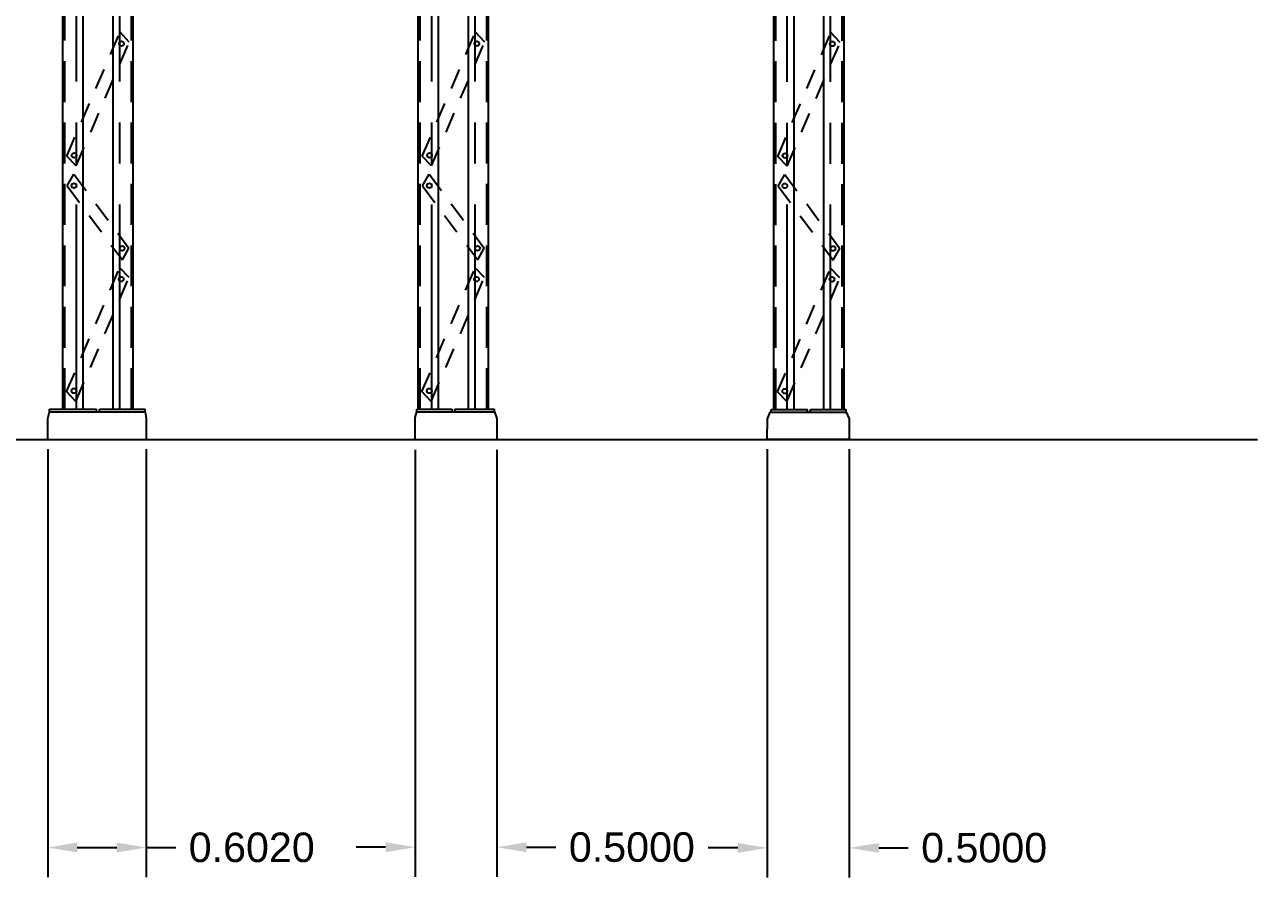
# Model space of a CAD drawing. Header units: inches. Extents: x 25.4 to 67.8, y 12.4 to 30.4.
# Drawn here: x 52.04 to 59.56, y 12.39 to 17.6 of the extents above; entities that cross this region are included whole.
import ezdxf

# ---------------------------------------------------------------- set-up
doc = ezdxf.new("R2010")
doc.units = ezdxf.units.IN
doc.header["$MEASUREMENT"] = 0
for name, pattern in [('CENTER', [2, 1.25, -0.25, 0.25, -0.25]), ('HIDDEN', [0.375, 0.25, -0.125]), ('HIDDEN2', [0.1875, 0.125, -0.0625])]:
    doc.linetypes.add(name, pattern=pattern)
for name, color, linetype in [('HUECO', 7, 'Continuous'), ('L50X5', 1, 'Continuous'), ('L75X7', 2, 'Continuous'), ('LAM10', 2, 'Continuous'), ('medidas', 3, 'Continuous'), ('MURO', 1, 'Continuous')]:
    doc.layers.add(name, color=color, linetype=linetype)
doc.styles.get("Standard").update_dxf_attribs({"font": 'arial.ttf'})
doc.dimstyles.get("Standard").update_dxf_attribs({"dimtxt": 0.18, "dimasz": 0.18, "dimexe": 0.18, "dimexo": 0.0625, "dimgap": 0.09, "dimtad": 0, "dimtih": 1, "dimtoh": 1, "dimdec": 4, "dimzin": 0, "dimdsep": 46, "dimtxsty": 'Standard', "dimcen": 0.09, "dimadec": 0, "dimazin": 0, "dimtfac": 1, "dimtdec": 4, "dimtofl": 0, "dimtmove": 0, "dimatfit": 3, "dimfxl": 1, "dimtolj": 1, "dimtzin": 0, "dimarcsym": 0})

# ---------------------------------------------------------------- blocks, each defined once
blk = doc.blocks.new('*D92')
at = {"layer": 'Defpoints', "color": 0, "transparency": 16777216}
for p in [(52.1804, 15.0699), (52.7824, 15.0699), (52.7824, 12.575)]:
    blk.add_point(p, dxfattribs=at)
at = {"layer": 'medidas', "color": 0, "lineweight": -2, "transparency": 16777216}
for p, q in [((52.1804, 15.0074), (52.1804, 12.395)), ((52.7824, 15.0074), (52.7824, 12.395)), ((52.3604, 12.575), (52.6024, 12.575)), ((52.7824, 12.575), (52.9624, 12.575))]:
    blk.add_line(p, q, dxfattribs=at)
at = {"layer": 'medidas', "color": 0, "transparency": 16777216}
for points in [[(52.3604, 12.605), (52.3604, 12.545), (52.1804, 12.575)], [(52.6024, 12.605), (52.6024, 12.545), (52.7824, 12.575)]]:
    blk.add_solid(points, dxfattribs=at)
at = {"layer": 'medidas', "color": 0, "transparency": 16777216, "insert": (53.4257, 12.575), "char_height": 0.18, "attachment_point": 5}
blk.add_mtext('\\A1;0.6020', dxfattribs=at)
blk = doc.blocks.new('*D94')
at = {"layer": 'Defpoints', "color": 0, "transparency": 16777216}
for p in [(54.4223, 15.066), (54.9223, 15.066), (54.9223, 12.5766)]:
    blk.add_point(p, dxfattribs=at)
at = {"layer": 'medidas', "color": 0, "lineweight": -2, "transparency": 16777216}
for p, q in [((54.4223, 15.0035), (54.4223, 12.3966)), ((54.9223, 15.0035), (54.9223, 12.3966)), ((54.2423, 12.5766), (54.0623, 12.5766)), ((55.1023, 12.5766), (55.2823, 12.5766))]:
    blk.add_line(p, q, dxfattribs=at)
at = {"layer": 'medidas', "color": 0, "transparency": 16777216}
for points in [[(54.2423, 12.6066), (54.2423, 12.5466), (54.4223, 12.5766)], [(55.1023, 12.6066), (55.1023, 12.5466), (54.9223, 12.5766)]]:
    blk.add_solid(points, dxfattribs=at)
at = {"layer": 'medidas', "color": 0, "transparency": 16777216, "insert": (55.7456, 12.5766), "char_height": 0.18, "attachment_point": 5}
blk.add_mtext('\\A1;0.5000', dxfattribs=at)
blk = doc.blocks.new('*D95')
at = {"layer": 'Defpoints', "color": 0, "transparency": 16777216}
for p in [(56.5721, 15.0685), (57.0721, 15.0685), (57.0721, 12.5728)]:
    blk.add_point(p, dxfattribs=at)
at = {"layer": 'medidas', "color": 0, "lineweight": -2, "transparency": 16777216}
for p, q in [((56.5721, 15.006), (56.5721, 12.3928)), ((57.0721, 15.006), (57.0721, 12.3928)), ((56.3921, 12.5728), (56.2121, 12.5728)), ((57.2521, 12.5728), (57.4321, 12.5728))]:
    blk.add_line(p, q, dxfattribs=at)
at = {"layer": 'medidas', "color": 0, "transparency": 16777216}
for points in [[(56.3921, 12.6028), (56.3921, 12.5428), (56.5721, 12.5728)], [(57.2521, 12.6028), (57.2521, 12.5428), (57.0721, 12.5728)]]:
    blk.add_solid(points, dxfattribs=at)
at = {"layer": 'medidas', "color": 0, "transparency": 16777216, "insert": (57.8954, 12.5728), "char_height": 0.18, "attachment_point": 5}
blk.add_mtext('\\A1;0.5000', dxfattribs=at)

msp = doc.modelspace()

# ---------------------------------------------------------------- linework, layer by layer
at = {"layer": 'HUECO', "color": 2}
for centre in [(52.6305, 17.48244), (54.79931, 17.48246), (56.9688, 17.48104), (52.34213, 16.8001), (54.51094, 16.80011), (56.68042, 16.7987), (52.34085, 16.6155), (54.50966, 16.61552), (56.67914, 16.6141), (52.63516, 16.23299), (54.80396, 16.233), (56.97345, 16.23159), (52.62884, 16.04487), (54.79765, 16.04489), (56.96713, 16.04347), (52.34047, 15.36253), (54.50927, 15.36255), (56.67876, 15.36113)]:
    msp.add_circle(centre, 0.01481, dxfattribs=at)
at = {"layer": 'L50X5', "color": 2, "linetype": 'HIDDEN2'}
for p, q in [((52.29751, 16.79574), (52.62201, 17.55153)), ((52.6785, 17.49172), (52.62201, 17.55153)), ((54.46631, 16.79575), (54.79082, 17.55154)), ((54.84731, 17.49173), (54.79082, 17.55154)), ((56.6358, 16.79434), (56.9603, 17.55013)), ((57.01679, 17.49032), (56.9603, 17.55013)), ((52.354, 16.73592), (52.6785, 17.49172)), ((54.5228, 16.73594), (54.84731, 17.49173)), ((56.69229, 16.73453), (57.01679, 17.49032)), ((52.354, 16.73592), (52.29751, 16.79574)), ((54.5228, 16.73594), (54.46631, 16.79575)), ((56.69229, 16.73453), (56.6358, 16.79434)), ((52.29972, 16.61355), (52.33968, 16.68547)), ((52.33968, 16.68547), (52.67629, 16.23416)), ((54.46853, 16.61357), (54.50848, 16.68549)), ((54.50848, 16.68549), (54.84509, 16.23418)), ((56.63801, 16.61215), (56.67797, 16.68407)), ((56.67797, 16.68407), (57.01458, 16.23276)), ((52.29972, 16.61355), (52.63633, 16.16224)), ((54.46853, 16.61357), (54.80514, 16.16226)), ((56.63801, 16.61215), (56.97462, 16.16084)), ((52.63633, 16.16224), (52.67629, 16.23416)), ((54.80514, 16.16226), (54.84509, 16.23418)), ((56.97462, 16.16084), (57.01458, 16.23276)), ((52.29585, 15.35817), (52.62035, 16.11396)), ((52.67684, 16.05415), (52.62035, 16.11396)), ((54.46465, 15.35818), (54.78916, 16.11398)), ((54.84565, 16.05416), (54.78916, 16.11398)), ((56.63414, 15.35677), (56.95864, 16.11256)), ((57.01513, 16.05275), (56.95864, 16.11256)), ((52.35233, 15.29836), (52.67684, 16.05415)), ((54.52114, 15.29837), (54.84565, 16.05416)), ((56.69063, 15.29696), (57.01513, 16.05275)), ((52.35233, 15.29836), (52.29585, 15.35817)), ((54.52114, 15.29837), (54.46465, 15.35818)), ((56.69063, 15.29696), (56.63414, 15.35677))]:
    msp.add_line(p, q, dxfattribs=at)
at = {"layer": 'L75X7', "color": 2}
for p, q in [((52.27339, 15.25094), (52.27339, 19.18349)), ((52.39679, 15.25094), (52.39679, 19.18349)), ((52.57921, 15.25094), (52.57921, 19.18349)), ((52.70262, 15.25094), (52.70262, 19.18349)), ((54.44219, 15.25095), (54.44219, 19.1835)), ((54.5656, 15.25095), (54.5656, 19.1835)), ((54.74802, 15.25095), (54.74802, 19.1835)), ((54.87143, 15.25095), (54.87143, 19.1835)), ((56.61168, 15.24954), (56.61168, 19.18209)), ((56.73508, 15.24954), (56.73508, 19.18209)), ((56.91751, 15.24954), (56.91751, 19.18209)), ((57.04091, 15.24954), (57.04091, 19.18209))]:
    msp.add_line(p, q, dxfattribs=at)
at = {"layer": 'L75X7', "color": 2, "linetype": 'HIDDEN'}
for p, q in [((52.2849, 15.25094), (52.2849, 19.18349)), ((52.6911, 15.25094), (52.6911, 19.18349)), ((54.45371, 15.25095), (54.45371, 19.1835)), ((54.85991, 15.25095), (54.85991, 19.1835)), ((56.6232, 15.24954), (56.6232, 19.18209)), ((57.02939, 15.24954), (57.02939, 19.18209))]:
    msp.add_line(p, q, dxfattribs=at)
at = {"layer": 'L75X7', "color": 2, "linetype": 'CENTER'}
for p, q in [((52.35566, 15.25094), (52.35566, 19.18349)), ((52.62035, 15.25094), (52.62035, 19.18349)), ((54.52446, 15.25095), (54.52446, 19.1835)), ((54.78916, 15.25095), (54.78916, 19.1835)), ((56.69395, 15.24954), (56.69395, 19.18209)), ((56.95864, 15.24954), (56.95864, 19.18209))]:
    msp.add_line(p, q, dxfattribs=at)
at = {"layer": 'LAM10', "color": 2}
for p, q in [((52.19112, 15.25094), (52.47906, 15.25094)), ((52.19112, 15.23448), (52.19112, 15.25094)), ((52.19112, 15.23448), (52.47906, 15.23448)), ((52.47906, 15.23448), (52.47906, 15.25094)), ((52.49694, 15.23448), (52.49694, 15.25094)), ((52.49694, 15.25094), (52.77496, 15.25094)), ((52.49694, 15.23448), (52.77496, 15.23448)), ((52.77496, 15.23448), (52.77496, 15.25094)), ((54.43261, 15.25095), (54.64787, 15.25095)), ((54.43261, 15.2345), (54.43261, 15.25095)), ((54.43261, 15.2345), (54.64787, 15.2345)), ((54.64787, 15.2345), (54.64787, 15.25095)), ((54.66575, 15.2345), (54.66575, 15.25095)), ((54.66575, 15.25095), (54.90678, 15.25095)), ((54.66575, 15.2345), (54.9071, 15.2345)), ((54.9071, 15.2345), (54.90678, 15.25095)), ((56.58929, 15.23308), (56.81736, 15.23308)), ((56.59455, 15.23308), (56.59457, 15.24954)), ((56.59457, 15.24954), (56.81736, 15.24954)), ((56.81736, 15.23308), (56.81736, 15.24954)), ((56.83523, 15.23308), (56.83523, 15.24954)), ((56.83523, 15.24954), (57.05329, 15.24954)), ((56.83523, 15.23308), (57.05332, 15.23308)), ((57.05332, 15.23308), (57.05329, 15.24954))]:
    msp.add_line(p, q, dxfattribs=at)
at = {"layer": 'medidas', "color": 40, "true_color": 0xf8d731}
for p, q in [((29.31887, 15.06602), (59.56255, 15.06602)), ((56.57208, 15.06854), (57.04792, 15.06854)), ((56.57208, 15.06854), (57.07208, 15.06854))]:
    msp.add_line(p, q, dxfattribs=at)
at = {"layer": 'MURO', "color": 2}
for points in [[(52.18039, 15.06994), (52.18039, 15.19335), (52.19112, 15.23448), (52.77496, 15.23448), (52.78243, 15.19412), (52.78243, 15.06994)], [(54.42227, 15.06602), (54.42259, 15.20051), (54.43261, 15.2345), (54.9071, 15.2345), (54.92227, 15.19413), (54.92227, 15.06602)], [(56.57208, 15.06854), (56.57273, 15.19195), (56.58929, 15.23308), (57.05332, 15.23308), (57.07208, 15.19272), (57.07208, 15.06854)]]:
    msp.add_lwpolyline(points, dxfattribs=at)

# ---------------------------------------------------------------- dimensions: what is measured, and where the dimension line sits
at = {"layer": 'medidas', "color": 40, "true_color": 0xf8d731}
for base, p1, p2, picture, middle in [((52.78243, 12.57501), (52.18039, 15.06994), (52.78243, 15.06994), '*D92', (53.42575, 12.57501)), ((54.92227, 12.57658), (54.42227, 15.06602), (54.92227, 15.06602), '*D94', (55.74559, 12.57658)), ((57.07208, 12.57284), (56.57208, 15.06854), (57.07208, 15.06854), '*D95', (57.8954, 12.57284))]:
    dim = msp.add_linear_dim(base=base, p1=p1, p2=p2, dimstyle='Standard', dxfattribs=at)
    dim.commit()
    dim.dimension.update_dxf_attribs({"geometry": picture, "text_midpoint": middle})

doc.saveas('drawing.dxf')
